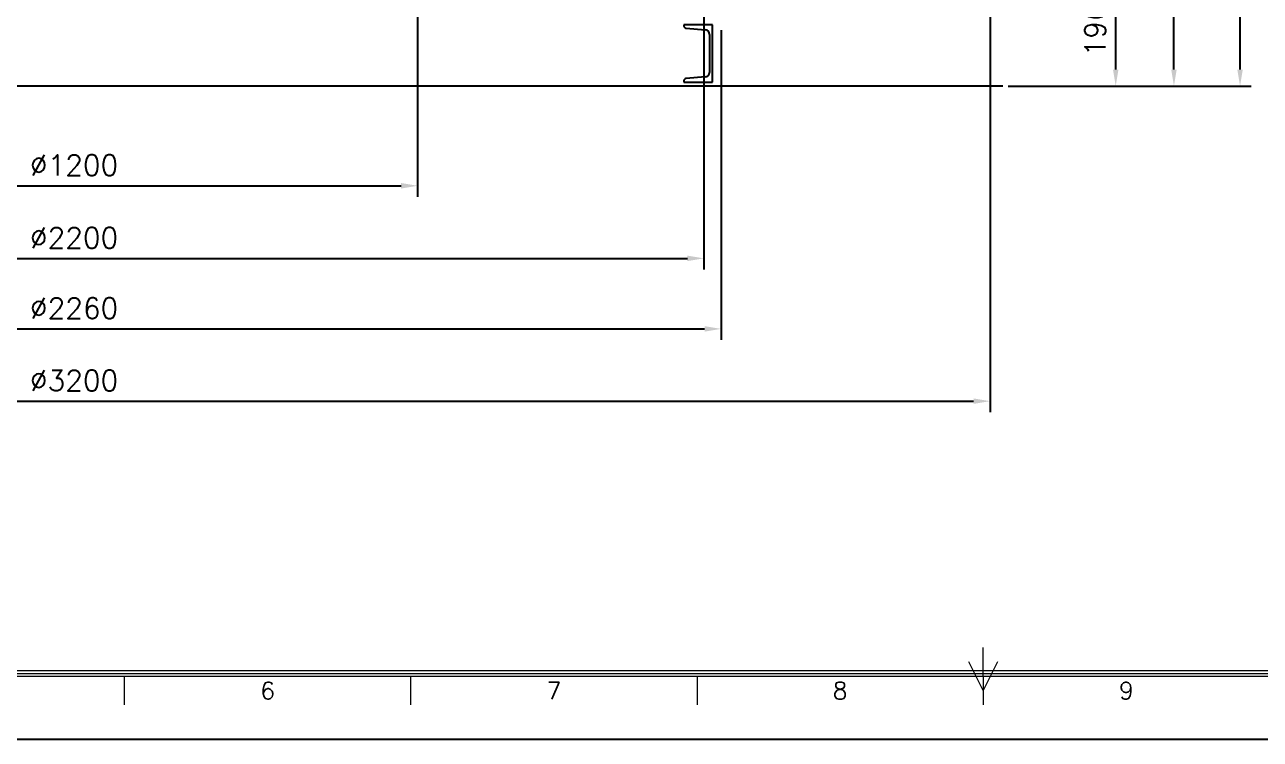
# Model space of a CAD drawing. Extents: x 0 to 24546, y -1194 to 5970.
# Drawn here: x 2652 to 4810, y 0 to 1248 of the extents above; entities that cross this region are included whole.
import ezdxf
from ezdxf.enums import TextEntityAlignment as Align

# ---------------------------------------------------------------- set-up
doc = ezdxf.new("R2010")
doc.units = 0
doc.header["$LTSCALE"] = 60
doc.layers.add('A', color=2, linetype='CONTINUOUS')
doc.layers.add('TITLE', color=7, linetype='CONTINUOUS')
doc.styles.add('IUHS', font='txt.shx', dxfattribs={"bigfont": 'ciwhs.shx'})
doc.styles.add('ROMANS', font='ROMANS')

msp = doc.modelspace()

# ---------------------------------------------------------------- linework, layer by layer
at = {"layer": 'A', "color": 1}
for p, q in [((4774.6, 1169.5), (4774.6, 3199.9)), ((4659.1, 1169.5), (4659.1, 2661.9)), ((4337.9, 1305.1), (4337.9, 571.2)), ((4557.4, 1169.5), (4557.4, 1307.9)), ((3337.9, 1262.1), (3337.9, 947.3)), ((3837.9, 1262.1), (3837.9, 820.6)), ((3867.9, 1238.1), (3867.9, 697.4)), ((4369.5, 1140.7), (4576.6, 1140.7)), ((4369.5, 1140.7), (4678.3, 1140.7)), ((4369.5, 1140.7), (4793.8, 1140.7)), ((2166.7, 966.5), (3309.1, 966.5)), ((1666.7, 839.8), (3809.1, 839.8)), ((1636.7, 716.6), (3839.1, 716.6)), ((1166.7, 590.4), (4309.1, 590.4))]:
    msp.add_line(p, q, dxfattribs=at)
at = {"layer": 'A'}
for p, q in [((3852.9, 1247.7), (3802.9, 1247.7)), ((3802.9, 1247.7), (3802.9, 1245.9)), ((3806.5, 1241.9), (3840.6, 1238.9)), ((3847.9, 1230.9), (3847.9, 1164.5)), ((3852.9, 1147.7), (3852.9, 1247.7)), ((3802.9, 1149.6), (3802.9, 1147.7)), ((3802.9, 1147.7), (3852.9, 1147.7)), ((3840.6, 1156.6), (3806.5, 1153.6)), ((4359.9, 1140.7), (1069.6, 1140.7))]:
    msp.add_line(p, q, dxfattribs=at)
at = {"layer": 'A', "lineweight": 5}
for p, q in [((326, 110), (8326, 110)), ((331, 115), (8321, 115)), ((336, 120), (8316, 120))]:
    msp.add_line(p, q, dxfattribs=at)
at = {"layer": 'A'}
msp.add_lwpolyline([(0, 0), (8400, 0), (8400, 5970), (0, 5970)], close=True, dxfattribs=at)
for centre, radius, start, end in [((3806.9, 1245.9), 4, 179.9995, 264.9975), ((3839.9, 1230.9), 8, 359.9995, 84.9975), ((3806.9, 1149.6), 4, 95.0025, 180.0005), ((3839.9, 1164.5), 8, 275.0025, 0.0005)]:
    msp.add_arc(centre, radius, start, end, dxfattribs=at)
at = {"layer": 'A', "color": 1}
for points in [[(4552.6, 1169.5), (4562.2, 1169.5), (4557.4, 1140.7)], [(4654.3, 1169.5), (4663.9, 1169.5), (4659.1, 1140.7)], [(4769.8, 1169.5), (4779.4, 1169.5), (4774.6, 1140.7)], [(3309.1, 971.3), (3309.1, 961.7), (3337.9, 966.5)], [(3809.1, 844.6), (3809.1, 835), (3837.9, 839.8)], [(3839.1, 721.4), (3839.1, 711.8), (3867.9, 716.6)], [(4309.1, 595.2), (4309.1, 585.6), (4337.9, 590.4)]]:
    msp.add_solid(points, dxfattribs=at)
at = {"layer": 'TITLE', "color": 6, "lineweight": 5}
for p, q in [((4326, 110), (4326, 160)), ((4326, 85), (4301, 135)), ((4351, 135), (4326, 85)), ((2826, 60), (2826, 110)), ((3326, 60), (3326, 110)), ((3826, 110), (3826, 60)), ((4326, 110), (4326, 60))]:
    msp.add_line(p, q, dxfattribs=at)

# ---------------------------------------------------------------- texts
at = {"layer": 'A', "color": 4, "insert": (4521.4, 1238.7), "char_height": 36, "attachment_point": 5, "rotation": 90, "style": 'IUHS'}
msp.add_mtext('\\A1;196', dxfattribs=at)
at = {"layer": 'A', "color": 4, "char_height": 36, "attachment_point": 5, "style": 'IUHS'}
for s, insert in [('\\A1;%%c1200', (2737.9, 1002.5)), ('\\A1;%%c2200', (2737.9, 875.8)), ('\\A1;%%c2260', (2737.9, 752.6)), ('\\A1;%%c3200', (2737.9, 626.4))]:
    msp.add_mtext(s, dxfattribs=dict(at, insert=insert))
at = {"layer": 'TITLE', "color": 6, "lineweight": 5, "style": 'ROMANS'}
for s, p in [('6', (3076, 85)), ('7', (3576, 85)), ('8', (4076, 85)), ('9', (4576, 85))]:
    msp.add_text(s, height=30, dxfattribs=at).set_placement(p, align=Align.MIDDLE)

doc.saveas('drawing.dxf')
